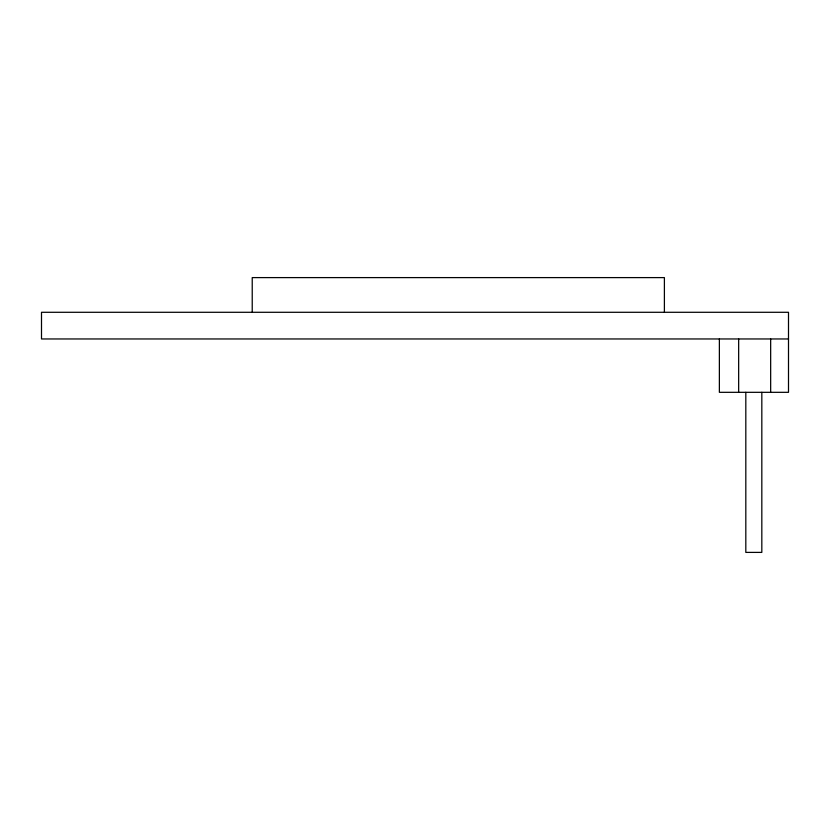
<?xml version="1.0" encoding="UTF-8"?>
<svg xmlns="http://www.w3.org/2000/svg" width="830" height="830" viewBox="0 0 830 830"><rect width="100%" height="100%" fill="white"/><g stroke="black" fill="none" stroke-linecap="round" stroke-linejoin="round"><path stroke-width="1.25" d="M788.5 338.962L41.5 338.962L41.5 312.288L788.5 312.288L788.5 392.32L719.371 392.32L719.371 338.962M770.665 338.962L770.665 392.32M761.826 392.32L761.826 552.396L745.817 552.396L745.817 392.32M738.659 338.962L738.659 392.32M664.394 312.288L664.394 277.604L252.227 277.604L252.227 312.288"/></g></svg>
